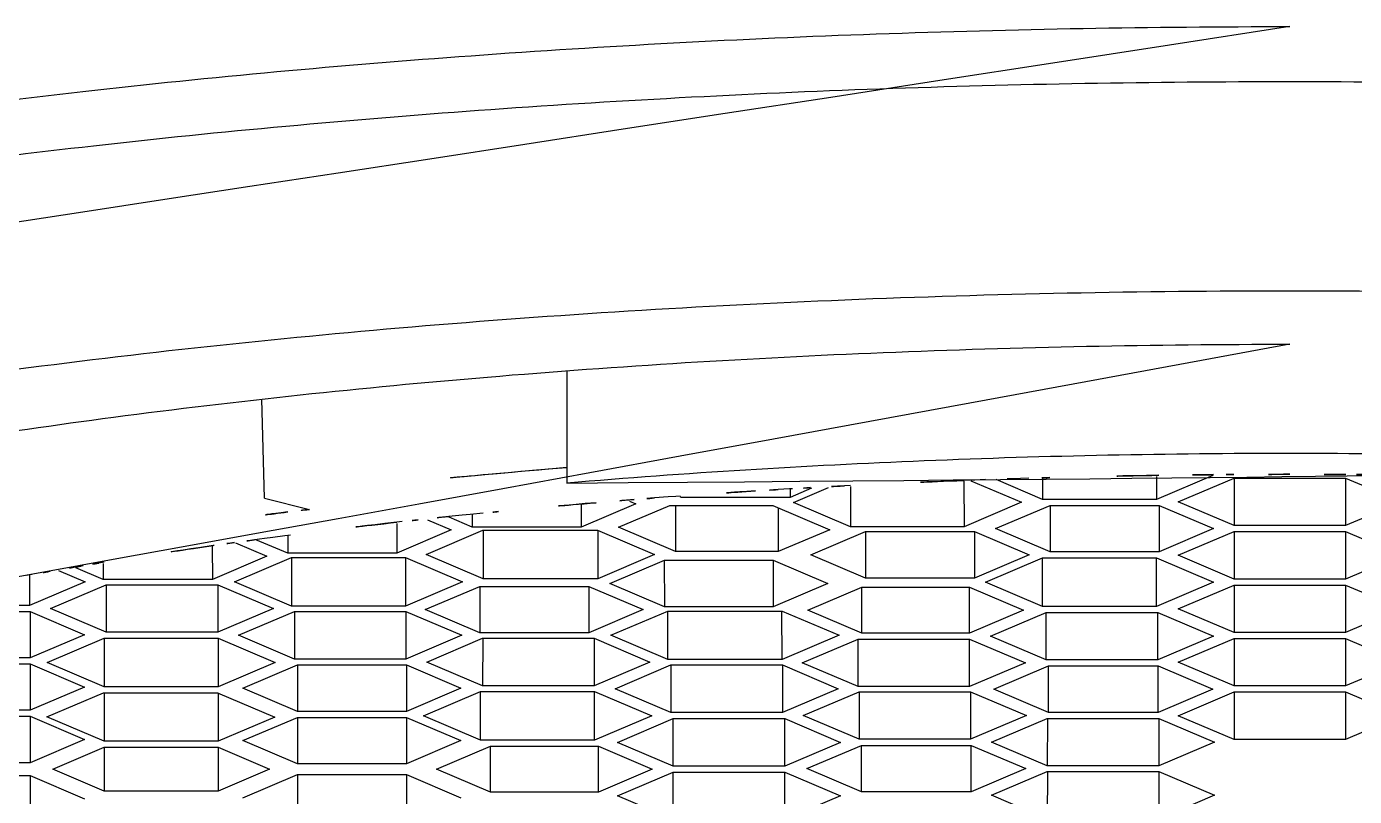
# Model space of a CAD drawing. Extents: x 16296660632 to 16296672714, y -37409619871 to -37409617455.
# Drawn here: x 16296672246.51 to 16296672252.01, y -37409617793.43 to -37409617790.24 of the extents above; entities that cross this region are included whole.
import ezdxf

# ---------------------------------------------------------------- set-up
doc = ezdxf.new("R2010")
doc.units = 0
doc.header["$LTSCALE"] = 10
doc.header["$MEASUREMENT"] = 0
doc.layers.get('0').update_dxf_attribs({"linetype": 'CONTINUOUS'})
doc.layers.add('02___PRT_ALL_AXES', color=7, linetype='CONTINUOUS')

msp = doc.modelspace()

# ---------------------------------------------------------------- linework, layer by layer
at = {"color": 7, "linetype": 'Continuous'}
for p, q in [((16296672248.750641, -37409617791.665916), (16296672248.750641, -37409617792.128777)), ((16296672247.49782, -37409617792.19136), (16296672247.48712, -37409617791.781059)), ((16296672250.39481, -37409617792.120651), (16296672250.394899, -37409617792.309303)), ((16296672250.423491, -37409617792.119308), (16296672250.632351, -37409617792.208214)), ((16296672250.72028, -37409617792.196487), (16296672250.527479, -37409617792.114418)), ((16296672250.72023, -37409617792.108253), (16296672250.72028, -37409617792.196487)), ((16296672251.192471, -37409617792.100929), (16296672251.19252, -37409617792.196487)), ((16296672251.425489, -37409617792.097313), (16296672251.19252, -37409617792.196487)), ((16296672251.282351, -37409617792.206299), (16296672251.51329, -37409617792.107986)), ((16296672251.51329, -37409617792.107986), (16296672251.97517, -37409617792.107986)), ((16296672251.51329, -37409617792.107986), (16296672251.51329, -37409617792.304611)), ((16296672251.97517, -37409617792.107986), (16296672251.97517, -37409617792.304611)), ((16296672251.97517, -37409617792.107986), (16296672252.20611, -37409617792.206299)), ((16296672249.675091, -37409617792.154472), (16296672249.6751, -37409617792.187683)), ((16296672249.76277, -37409617792.150352), (16296672249.6751, -37409617792.187683)), ((16296672249.689199, -37409617792.208778), (16296672249.834351, -37409617792.146988)), ((16296672249.92524, -37409617792.142723), (16296672249.92532, -37409617792.309303)), ((16296672247.49782, -37409617792.19136), (16296672247.68446, -37409617792.237343)), ((16296672248.809959, -37409617792.218941), (16296672248.810011, -37409617792.310417)), ((16296672249.03577, -37409617792.214317), (16296672248.810011, -37409617792.310417)), ((16296672248.96394, -37409617792.311691), (16296672249.176821, -37409617792.221069)), ((16296672249.009171, -37409617792.203003), (16296672249.03577, -37409617792.214317)), ((16296672249.176821, -37409617792.221069), (16296672249.6026, -37409617792.221069)), ((16296672249.199961, -37409617792.221046), (16296672249.20005, -37409617792.412209)), ((16296672249.223579, -37409617792.187683), (16296672249.219959, -37409617792.186127)), ((16296672249.6751, -37409617792.187683), (16296672249.223579, -37409617792.187683)), ((16296672249.6026, -37409617792.221069), (16296672249.83872, -37409617792.321579)), ((16296672249.62574, -37409617792.230919), (16296672249.62583, -37409617792.412209)), ((16296672249.92532, -37409617792.309303), (16296672249.689199, -37409617792.208778)), ((16296672250.632351, -37409617792.208214), (16296672250.394899, -37409617792.309303)), ((16296672250.525591, -37409617792.317169), (16296672250.75135, -37409617792.221069)), ((16296672251.19252, -37409617792.196487), (16296672250.72028, -37409617792.196487)), ((16296672250.751261, -37409617792.221069), (16296672250.75135, -37409617792.413277)), ((16296672250.75135, -37409617792.221069), (16296672251.202881, -37409617792.221069)), ((16296672251.20278, -37409617792.221069), (16296672251.202869, -37409617792.413277)), ((16296672251.202881, -37409617792.221069), (16296672251.428631, -37409617792.317169)), ((16296672251.51329, -37409617792.304611), (16296672251.282351, -37409617792.206299)), ((16296672252.20611, -37409617792.206299), (16296672251.97517, -37409617792.304611)), ((16296672248.172779, -37409617792.280533), (16296672248.271879, -37409617792.322723)), ((16296672248.35849, -37409617792.310417), (16296672248.263531, -37409617792.269997)), ((16296672248.358459, -37409617792.259003), (16296672248.35849, -37409617792.310417)), ((16296672248.046061, -37409617792.295212), (16296672248.04612, -37409617792.418823)), ((16296672248.271879, -37409617792.322723), (16296672248.04612, -37409617792.418823)), ((16296672248.16765, -37409617792.423927), (16296672248.402439, -37409617792.323982)), ((16296672248.810011, -37409617792.310417), (16296672248.35849, -37409617792.310417)), ((16296672248.402439, -37409617792.323982), (16296672248.877331, -37409617792.323982)), ((16296672248.403669, -37409617792.323982), (16296672248.40377, -37409617792.524437)), ((16296672248.877331, -37409617792.323982), (16296672249.113449, -37409617792.424492)), ((16296672248.878559, -37409617792.323982), (16296672248.87866, -37409617792.524437)), ((16296672249.20005, -37409617792.412209), (16296672248.96394, -37409617792.311691)), ((16296672249.83872, -37409617792.321579), (16296672249.62583, -37409617792.412209)), ((16296672249.761141, -37409617792.425568), (16296672249.98661, -37409617792.329582)), ((16296672250.394899, -37409617792.309303), (16296672249.92532, -37409617792.309303)), ((16296672249.98661, -37409617792.329582), (16296672250.4387, -37409617792.329582)), ((16296672249.986799, -37409617792.329582), (16296672249.9869, -37409617792.521667)), ((16296672250.4387, -37409617792.329582), (16296672250.664459, -37409617792.42569)), ((16296672250.43889, -37409617792.329582), (16296672250.43899, -37409617792.521667)), ((16296672250.75135, -37409617792.413277), (16296672250.525591, -37409617792.317169)), ((16296672251.428631, -37409617792.317169), (16296672251.202869, -37409617792.413277)), ((16296672251.282351, -37409617792.42749), (16296672251.51329, -37409617792.329193)), ((16296672251.97517, -37409617792.304611), (16296672251.51329, -37409617792.304611)), ((16296672251.51329, -37409617792.329193), (16296672251.97517, -37409617792.329193)), ((16296672251.51329, -37409617792.329193), (16296672251.51329, -37409617792.525803)), ((16296672251.97517, -37409617792.329193), (16296672251.97517, -37409617792.525803)), ((16296672251.97517, -37409617792.329193), (16296672252.20611, -37409617792.42749)), ((16296672247.282169, -37409617792.3908), (16296672247.28224, -37409617792.527206)), ((16296672247.37809, -37409617792.375809), (16296672247.507999, -37409617792.431107)), ((16296672247.594601, -37409617792.418823), (16296672247.46299, -37409617792.362793)), ((16296672247.594561, -37409617792.347542), (16296672247.594601, -37409617792.418823)), ((16296672247.507999, -37409617792.431107), (16296672247.28224, -37409617792.527206)), ((16296672247.37402, -37409617792.5373), (16296672247.61014, -37409617792.436783)), ((16296672248.04612, -37409617792.418823), (16296672247.594601, -37409617792.418823)), ((16296672247.610029, -37409617792.436783), (16296672247.61014, -37409617792.63781)), ((16296672247.61014, -37409617792.436783), (16296672248.082371, -37409617792.436783)), ((16296672248.08227, -37409617792.436783), (16296672248.082371, -37409617792.63781)), ((16296672248.082371, -37409617792.436783), (16296672248.318489, -37409617792.5373)), ((16296672248.40377, -37409617792.524437), (16296672248.16765, -37409617792.423927)), ((16296672249.113449, -37409617792.424492), (16296672248.87866, -37409617792.524437)), ((16296672248.928249, -37409617792.543907), (16296672249.154301, -37409617792.447693)), ((16296672249.153919, -37409617792.447693), (16296672249.154011, -37409617792.640007)), ((16296672249.154301, -37409617792.447693), (16296672249.605249, -37409617792.447693)), ((16296672249.62583, -37409617792.412209), (16296672249.20005, -37409617792.412209)), ((16296672249.60487, -37409617792.447693), (16296672249.604971, -37409617792.640007)), ((16296672249.605249, -37409617792.447693), (16296672249.831011, -37409617792.543793)), ((16296672249.9869, -37409617792.521667), (16296672249.761141, -37409617792.425568)), ((16296672250.664459, -37409617792.42569), (16296672250.43899, -37409617792.521667)), ((16296672250.484159, -37409617792.538368), (16296672250.72028, -37409617792.437851)), ((16296672250.72028, -37409617792.638893), (16296672250.720181, -37409617792.437851)), ((16296672250.72028, -37409617792.437851), (16296672251.19252, -37409617792.437851)), ((16296672251.202869, -37409617792.413277), (16296672250.75135, -37409617792.413277)), ((16296672251.19252, -37409617792.638893), (16296672251.192419, -37409617792.437851)), ((16296672251.19252, -37409617792.437851), (16296672251.428631, -37409617792.538368)), ((16296672251.51329, -37409617792.525803), (16296672251.282351, -37409617792.42749)), ((16296672252.20611, -37409617792.42749), (16296672251.97517, -37409617792.525803)), ((16296672246.525311, -37409617792.509109), (16296672246.525249, -37409617792.635536)), ((16296672246.645849, -37409617792.490257), (16296672246.756189, -37409617792.537231)), ((16296672246.830709, -37409617792.527206), (16296672246.717581, -37409617792.479057)), ((16296672246.830681, -37409617792.461372), (16296672246.830709, -37409617792.527206)), ((16296672246.756189, -37409617792.537231), (16296672246.525249, -37409617792.635536)), ((16296672246.611851, -37409617792.647827), (16296672246.842791, -37409617792.549522)), ((16296672247.28224, -37409617792.527206), (16296672246.830709, -37409617792.527206)), ((16296672246.842791, -37409617792.549522), (16296672247.30467, -37409617792.549522)), ((16296672246.84289, -37409617792.549522), (16296672246.842791, -37409617792.74614)), ((16296672247.30477, -37409617792.549522), (16296672247.30467, -37409617792.74614)), ((16296672247.30467, -37409617792.549522), (16296672247.53561, -37409617792.647827)), ((16296672247.61014, -37409617792.63781), (16296672247.37402, -37409617792.5373)), ((16296672248.318489, -37409617792.5373), (16296672248.082371, -37409617792.63781)), ((16296672248.163799, -37409617792.652313), (16296672248.389561, -37409617792.556198)), ((16296672248.38946, -37409617792.556198), (16296672248.389561, -37409617792.748413)), ((16296672248.389561, -37409617792.556198), (16296672248.84108, -37409617792.556198)), ((16296672248.87866, -37409617792.524437), (16296672248.40377, -37409617792.524437)), ((16296672248.84099, -37409617792.556198), (16296672248.84108, -37409617792.748413)), ((16296672248.84108, -37409617792.556198), (16296672249.066839, -37409617792.652313)), ((16296672249.154011, -37409617792.640007), (16296672248.928249, -37409617792.543907)), ((16296672249.831011, -37409617792.543793), (16296672249.604971, -37409617792.640007)), ((16296672249.74839, -37409617792.654449), (16296672249.97164, -37409617792.55941)), ((16296672249.97164, -37409617792.749481), (16296672249.97154, -37409617792.55941)), ((16296672249.97164, -37409617792.55941), (16296672250.418131, -37409617792.55941)), ((16296672250.43899, -37409617792.521667), (16296672249.9869, -37409617792.521667)), ((16296672250.418131, -37409617792.749481), (16296672250.41803, -37409617792.55941)), ((16296672250.418131, -37409617792.55941), (16296672250.641371, -37409617792.654449)), ((16296672250.72028, -37409617792.638893), (16296672250.484159, -37409617792.538368)), ((16296672251.428631, -37409617792.538368), (16296672251.19252, -37409617792.638893)), ((16296672251.282351, -37409617792.648689), (16296672251.51329, -37409617792.550377)), ((16296672251.97517, -37409617792.525803), (16296672251.51329, -37409617792.525803)), ((16296672251.51329, -37409617792.550377), (16296672251.97517, -37409617792.550377)), ((16296672251.51329, -37409617792.550377), (16296672251.51329, -37409617792.747002)), ((16296672251.97517, -37409617792.550377), (16296672251.97517, -37409617792.747002)), ((16296672251.97517, -37409617792.550377), (16296672252.20611, -37409617792.648689)), ((16296672246.525249, -37409617792.635536), (16296672246.06337, -37409617792.635536)), ((16296672246.07567, -37409617792.659843), (16296672246.527189, -37409617792.659843)), ((16296672246.527189, -37409617792.659843), (16296672246.527189, -37409617792.852051)), ((16296672246.527189, -37409617792.659843), (16296672246.75296, -37409617792.755951)), ((16296672246.842791, -37409617792.74614), (16296672246.611851, -37409617792.647827)), ((16296672247.53561, -37409617792.647827), (16296672247.30467, -37409617792.74614)), ((16296672247.39127, -37409617792.75843), (16296672247.62221, -37409617792.660118)), ((16296672248.082371, -37409617792.63781), (16296672247.61014, -37409617792.63781)), ((16296672247.62221, -37409617792.660118), (16296672248.084089, -37409617792.660118)), ((16296672247.622311, -37409617792.660118), (16296672247.62221, -37409617792.856743)), ((16296672248.08419, -37409617792.660118), (16296672248.084089, -37409617792.856743)), ((16296672248.084089, -37409617792.660118), (16296672248.315029, -37409617792.75843)), ((16296672248.389561, -37409617792.748413), (16296672248.163799, -37409617792.652313)), ((16296672249.066839, -37409617792.652313), (16296672248.84108, -37409617792.748413)), ((16296672248.932859, -37409617792.758492), (16296672249.16898, -37409617792.657982)), ((16296672249.604971, -37409617792.640007), (16296672249.154011, -37409617792.640007)), ((16296672249.16898, -37409617792.859009), (16296672249.16888, -37409617792.657982)), ((16296672249.16898, -37409617792.657982), (16296672249.64122, -37409617792.657982)), ((16296672249.64122, -37409617792.859009), (16296672249.641121, -37409617792.657982)), ((16296672249.64122, -37409617792.657982), (16296672249.87734, -37409617792.758492)), ((16296672249.97164, -37409617792.749481), (16296672249.74839, -37409617792.654449)), ((16296672250.641371, -37409617792.654449), (16296672250.418131, -37409617792.749481)), ((16296672250.50473, -37409617792.761757), (16296672250.73567, -37409617792.66346)), ((16296672251.19252, -37409617792.638893), (16296672250.72028, -37409617792.638893)), ((16296672250.73567, -37409617792.860077), (16296672250.735571, -37409617792.66346)), ((16296672250.73567, -37409617792.66346), (16296672251.19755, -37409617792.66346)), ((16296672251.19755, -37409617792.860077), (16296672251.197451, -37409617792.66346)), ((16296672251.19755, -37409617792.66346), (16296672251.42849, -37409617792.761757)), ((16296672251.51329, -37409617792.747002), (16296672251.282351, -37409617792.648689)), ((16296672252.20611, -37409617792.648689), (16296672251.97517, -37409617792.747002)), ((16296672246.75296, -37409617792.755951), (16296672246.527189, -37409617792.852051)), ((16296672246.598261, -37409617792.870956), (16296672246.834379, -37409617792.770439)), ((16296672246.834379, -37409617792.770439), (16296672247.30662, -37409617792.770439)), ((16296672246.834379, -37409617792.770439), (16296672246.834379, -37409617792.971474)), ((16296672247.30467, -37409617792.74614), (16296672246.842791, -37409617792.74614)), ((16296672247.30662, -37409617792.770439), (16296672247.30662, -37409617792.971474)), ((16296672247.30662, -37409617792.770439), (16296672247.54274, -37409617792.870956)), ((16296672247.62221, -37409617792.856743), (16296672247.39127, -37409617792.75843)), ((16296672248.315029, -37409617792.75843), (16296672248.084089, -37409617792.856743)), ((16296672248.170691, -37409617792.869034), (16296672248.40163, -37409617792.770721)), ((16296672248.84108, -37409617792.748413), (16296672248.389561, -37409617792.748413)), ((16296672248.40163, -37409617792.770721), (16296672248.86351, -37409617792.770721)), ((16296672248.40173, -37409617792.770721), (16296672248.40163, -37409617792.967339)), ((16296672248.863609, -37409617792.770721), (16296672248.86351, -37409617792.967339)), ((16296672248.86351, -37409617792.770721), (16296672249.09445, -37409617792.869034)), ((16296672249.16898, -37409617792.859009), (16296672248.932859, -37409617792.758492)), ((16296672249.87734, -37409617792.758492), (16296672249.64122, -37409617792.859009)), ((16296672249.725309, -37409617792.872368), (16296672249.956249, -37409617792.774063)), ((16296672249.956249, -37409617792.970673), (16296672249.95615, -37409617792.774063)), ((16296672249.956249, -37409617792.774063), (16296672250.418131, -37409617792.774063)), ((16296672250.418131, -37409617792.749481), (16296672249.97164, -37409617792.749481)), ((16296672250.418131, -37409617792.970673), (16296672250.41803, -37409617792.774063)), ((16296672250.418131, -37409617792.774063), (16296672250.649071, -37409617792.872368)), ((16296672250.73567, -37409617792.860077), (16296672250.50473, -37409617792.761757)), ((16296672251.42849, -37409617792.761757), (16296672251.19755, -37409617792.860077)), ((16296672251.282351, -37409617792.869888), (16296672251.51329, -37409617792.771584)), ((16296672251.97517, -37409617792.747002), (16296672251.51329, -37409617792.747002)), ((16296672251.51329, -37409617792.771584), (16296672251.97517, -37409617792.771584)), ((16296672251.51329, -37409617792.771584), (16296672251.51329, -37409617792.968193)), ((16296672251.97517, -37409617792.771584), (16296672251.97517, -37409617792.968193)), ((16296672251.97517, -37409617792.771584), (16296672252.20611, -37409617792.869888)), ((16296672246.527189, -37409617792.852051), (16296672246.07567, -37409617792.852051)), ((16296672246.07567, -37409617792.876633), (16296672246.527189, -37409617792.876633)), ((16296672246.527189, -37409617792.876633), (16296672246.527189, -37409617793.06884)), ((16296672246.527189, -37409617792.876633), (16296672246.75296, -37409617792.972733)), ((16296672246.834379, -37409617792.971474), (16296672246.598261, -37409617792.870956)), ((16296672247.54274, -37409617792.870956), (16296672247.30662, -37409617792.971474)), ((16296672247.40876, -37409617792.977142), (16296672247.63452, -37409617792.881042)), ((16296672248.084089, -37409617792.856743), (16296672247.62221, -37409617792.856743)), ((16296672247.63452, -37409617792.881042), (16296672248.08604, -37409617792.881042)), ((16296672247.63452, -37409617792.881042), (16296672247.63452, -37409617793.07325)), ((16296672248.08604, -37409617792.881042), (16296672248.08604, -37409617793.07325)), ((16296672248.08604, -37409617792.881042), (16296672248.3118, -37409617792.977142)), ((16296672248.40163, -37409617792.967339), (16296672248.170691, -37409617792.869034)), ((16296672249.09445, -37409617792.869034), (16296672248.86351, -37409617792.967339)), ((16296672248.950121, -37409617792.979622), (16296672249.181061, -37409617792.881317)), ((16296672249.64122, -37409617792.859009), (16296672249.16898, -37409617792.859009)), ((16296672249.181061, -37409617792.881317), (16296672249.642941, -37409617792.881317)), ((16296672249.18115, -37409617792.881317), (16296672249.181061, -37409617793.077927)), ((16296672249.64304, -37409617792.881317), (16296672249.642941, -37409617793.077927)), ((16296672249.642941, -37409617792.881317), (16296672249.87388, -37409617792.979622)), ((16296672249.956249, -37409617792.970673), (16296672249.725309, -37409617792.872368)), ((16296672250.649071, -37409617792.872368), (16296672250.418131, -37409617792.970673)), ((16296672250.51832, -37409617792.981163), (16296672250.74502, -37409617792.884651)), ((16296672251.19755, -37409617792.860077), (16296672250.73567, -37409617792.860077)), ((16296672250.74502, -37409617792.884651), (16296672251.19841, -37409617792.884651)), ((16296672250.74502, -37409617793.07766), (16296672250.74502, -37409617792.884651)), ((16296672251.19841, -37409617793.07766), (16296672251.19841, -37409617792.884651)), ((16296672251.19841, -37409617792.884651), (16296672251.4251, -37409617792.981163)), ((16296672251.51329, -37409617792.968193), (16296672251.282351, -37409617792.869888)), ((16296672252.20611, -37409617792.869888), (16296672251.97517, -37409617792.968193)), ((16296672246.75296, -37409617792.972733), (16296672246.527189, -37409617793.06884)), ((16296672246.59693, -37409617793.095993), (16296672246.83173, -37409617792.996048)), ((16296672246.83173, -37409617792.996048), (16296672247.303961, -37409617792.996048)), ((16296672247.30662, -37409617792.971474), (16296672246.834379, -37409617792.971474)), ((16296672246.834379, -37409617792.996048), (16296672246.834379, -37409617793.197067)), ((16296672247.303961, -37409617792.996048), (16296672247.54141, -37409617793.097122)), ((16296672247.30662, -37409617792.996048), (16296672247.30662, -37409617793.197067)), ((16296672247.63452, -37409617793.07325), (16296672247.40876, -37409617792.977142)), ((16296672248.3118, -37409617792.977142), (16296672248.08604, -37409617793.07325)), ((16296672248.15711, -37409617793.092148), (16296672248.39323, -37409617792.991638)), ((16296672248.39323, -37409617792.991638), (16296672248.865471, -37409617792.991638)), ((16296672248.39323, -37409617793.192673), (16296672248.39323, -37409617792.991638)), ((16296672248.86351, -37409617792.967339), (16296672248.40163, -37409617792.967339)), ((16296672248.865471, -37409617793.192673), (16296672248.865471, -37409617792.991638)), ((16296672248.865471, -37409617792.991638), (16296672249.10158, -37409617793.092148)), ((16296672249.181061, -37409617793.077927), (16296672248.950121, -37409617792.979622)), ((16296672249.87388, -37409617792.979622), (16296672249.642941, -37409617793.077927)), ((16296672249.72954, -37409617793.090233), (16296672249.96048, -37409617792.991913)), ((16296672250.418131, -37409617792.970673), (16296672249.956249, -37409617792.970673)), ((16296672249.96048, -37409617792.991913), (16296672250.422359, -37409617792.991913)), ((16296672249.960581, -37409617792.991913), (16296672249.96048, -37409617793.18853)), ((16296672250.422461, -37409617792.991913), (16296672250.422359, -37409617793.18853)), ((16296672250.422359, -37409617792.991913), (16296672250.653299, -37409617793.090233)), ((16296672250.74502, -37409617793.07766), (16296672250.51832, -37409617792.981163)), ((16296672251.4251, -37409617792.981163), (16296672251.19841, -37409617793.07766)), ((16296672251.282351, -37409617793.09108), (16296672251.51329, -37409617792.992767)), ((16296672251.97517, -37409617792.968193), (16296672251.51329, -37409617792.968193)), ((16296672251.51329, -37409617792.992767), (16296672251.97517, -37409617792.992767)), ((16296672251.51329, -37409617792.992767), (16296672251.51329, -37409617793.189392)), ((16296672251.97517, -37409617792.992767), (16296672251.97517, -37409617793.189392)), ((16296672251.97517, -37409617792.992767), (16296672252.20611, -37409617793.09108)), ((16296672246.527189, -37409617793.06884), (16296672246.07567, -37409617793.06884)), ((16296672246.07567, -37409617793.093407), (16296672246.527189, -37409617793.093407)), ((16296672246.527189, -37409617793.093407), (16296672246.527189, -37409617793.285629)), ((16296672246.527189, -37409617793.093407), (16296672246.75296, -37409617793.189522)), ((16296672246.834379, -37409617793.197067), (16296672246.59693, -37409617793.095993)), ((16296672247.54141, -37409617793.097122), (16296672247.30662, -37409617793.197067)), ((16296672247.40876, -37409617793.194183), (16296672247.6348, -37409617793.097954)), ((16296672247.634239, -37409617793.097954), (16296672247.634239, -37409617793.290154)), ((16296672248.08604, -37409617793.07325), (16296672247.63452, -37409617793.07325)), ((16296672247.6348, -37409617793.097954), (16296672248.086321, -37409617793.097954)), ((16296672248.08576, -37409617793.097954), (16296672248.08576, -37409617793.290154)), ((16296672248.086321, -37409617793.097954), (16296672248.3118, -37409617793.193932)), ((16296672248.39323, -37409617793.192673), (16296672248.15711, -37409617793.092148)), ((16296672249.10158, -37409617793.092148), (16296672248.865471, -37409617793.192673)), ((16296672248.959761, -37409617793.201683), (16296672249.190701, -37409617793.103371)), ((16296672249.642941, -37409617793.077927), (16296672249.181061, -37409617793.077927)), ((16296672249.190701, -37409617793.103371), (16296672249.65258, -37409617793.103371)), ((16296672249.190701, -37409617793.299988), (16296672249.190701, -37409617793.103371)), ((16296672249.65258, -37409617793.299988), (16296672249.65258, -37409617793.103371)), ((16296672249.65258, -37409617793.103371), (16296672249.88352, -37409617793.201683)), ((16296672249.96048, -37409617793.18853), (16296672249.72954, -37409617793.090233)), ((16296672250.653299, -37409617793.090233), (16296672250.422359, -37409617793.18853)), ((16296672250.508961, -37409617793.200821), (16296672250.739901, -37409617793.102509)), ((16296672250.739901, -37409617793.102509), (16296672251.20178, -37409617793.102509)), ((16296672250.74, -37409617793.102509), (16296672250.739901, -37409617793.299133)), ((16296672251.19841, -37409617793.07766), (16296672250.74502, -37409617793.07766)), ((16296672251.20188, -37409617793.102509), (16296672251.20178, -37409617793.299133)), ((16296672251.20178, -37409617793.102509), (16296672251.43272, -37409617793.200821)), ((16296672251.51329, -37409617793.189392), (16296672251.282351, -37409617793.09108)), ((16296672252.20611, -37409617793.09108), (16296672251.97517, -37409617793.189392)), ((16296672246.75296, -37409617793.189522), (16296672246.527189, -37409617793.285629)), ((16296672246.62149, -37409617793.312279), (16296672246.834379, -37409617793.221649)), ((16296672247.30662, -37409617793.197067), (16296672246.834379, -37409617793.197067)), ((16296672246.834379, -37409617793.221649), (16296672247.30662, -37409617793.221649)), ((16296672246.834379, -37409617793.221649), (16296672246.834379, -37409617793.402901)), ((16296672247.30662, -37409617793.221649), (16296672247.30662, -37409617793.402901)), ((16296672247.30662, -37409617793.221649), (16296672247.519501, -37409617793.312279)), ((16296672247.634239, -37409617793.290154), (16296672247.40876, -37409617793.194183)), ((16296672248.3118, -37409617793.193932), (16296672248.08576, -37409617793.290154)), ((16296672248.211121, -37409617793.312279), (16296672248.434361, -37409617793.217239)), ((16296672248.865471, -37409617793.192673), (16296672248.39323, -37409617793.192673)), ((16296672248.434361, -37409617793.217239), (16296672248.880859, -37409617793.217239)), ((16296672248.434361, -37409617793.40731), (16296672248.434361, -37409617793.217239)), ((16296672248.880859, -37409617793.40731), (16296672248.880859, -37409617793.217239)), ((16296672248.880859, -37409617793.217239), (16296672249.104099, -37409617793.312279)), ((16296672249.190701, -37409617793.299988), (16296672248.959761, -37409617793.201683)), ((16296672249.88352, -37409617793.201683), (16296672249.65258, -37409617793.299988)), ((16296672249.74386, -37409617793.310287), (16296672249.970551, -37409617793.213783)), ((16296672250.422359, -37409617793.18853), (16296672249.96048, -37409617793.18853)), ((16296672249.970551, -37409617793.213783), (16296672250.423941, -37409617793.213783)), ((16296672249.970551, -37409617793.406776), (16296672249.97065, -37409617793.213783)), ((16296672250.423941, -37409617793.406776), (16296672250.42404, -37409617793.213783)), ((16296672250.423941, -37409617793.213783), (16296672250.65064, -37409617793.310287)), ((16296672250.739901, -37409617793.299133), (16296672250.508961, -37409617793.200821)), ((16296672251.43272, -37409617793.200821), (16296672251.20178, -37409617793.299133)), ((16296672251.97517, -37409617793.189392), (16296672251.51329, -37409617793.189392)), ((16296672246.527189, -37409617793.285629), (16296672246.07567, -37409617793.285629)), ((16296672246.834379, -37409617793.402901), (16296672246.62149, -37409617793.312279)), ((16296672247.519501, -37409617793.312279), (16296672247.30662, -37409617793.402901)), ((16296672247.40876, -37409617793.430382), (16296672247.634239, -37409617793.334396)), ((16296672248.08576, -37409617793.290154), (16296672247.634239, -37409617793.290154)), ((16296672247.634239, -37409617793.334396), (16296672248.08576, -37409617793.334396)), ((16296672247.6348, -37409617793.334396), (16296672247.6348, -37409617793.526604)), ((16296672248.08576, -37409617793.334396), (16296672248.3118, -37409617793.430618)), ((16296672248.086321, -37409617793.334396), (16296672248.086321, -37409617793.526604)), ((16296672248.434361, -37409617793.40731), (16296672248.211121, -37409617793.312279)), ((16296672249.104099, -37409617793.312279), (16296672248.880859, -37409617793.40731)), ((16296672248.959761, -37409617793.422867), (16296672249.190701, -37409617793.324562)), ((16296672249.65258, -37409617793.299988), (16296672249.190701, -37409617793.299988)), ((16296672249.190701, -37409617793.324562), (16296672249.65258, -37409617793.324562)), ((16296672249.190701, -37409617793.521179), (16296672249.190701, -37409617793.324562)), ((16296672249.65258, -37409617793.521179), (16296672249.65258, -37409617793.324562)), ((16296672249.65258, -37409617793.324562), (16296672249.88352, -37409617793.422867)), ((16296672249.970551, -37409617793.406776), (16296672249.74386, -37409617793.310287)), ((16296672250.65064, -37409617793.310287), (16296672250.423941, -37409617793.406776)), ((16296672250.508961, -37409617793.420303), (16296672250.739901, -37409617793.321991)), ((16296672251.20178, -37409617793.299133), (16296672250.739901, -37409617793.299133)), ((16296672250.739901, -37409617793.321991), (16296672251.20178, -37409617793.321991)), ((16296672250.74, -37409617793.321991), (16296672250.739901, -37409617793.518608)), ((16296672251.20188, -37409617793.321991), (16296672251.20178, -37409617793.518608)), ((16296672251.20178, -37409617793.321991), (16296672251.43272, -37409617793.420303)), ((16296672246.07567, -37409617793.338928), (16296672246.527189, -37409617793.338928)), ((16296672246.527189, -37409617793.338928), (16296672246.527189, -37409617793.531143)), ((16296672246.527189, -37409617793.338928), (16296672246.75296, -37409617793.435028)), ((16296672247.30662, -37409617793.402901), (16296672246.834379, -37409617793.402901)), ((16296672248.880859, -37409617793.40731), (16296672248.434361, -37409617793.40731)), ((16296672249.190701, -37409617793.521179), (16296672248.959761, -37409617793.422867)), ((16296672249.88352, -37409617793.422867), (16296672249.65258, -37409617793.521179)), ((16296672250.423941, -37409617793.406776), (16296672249.970551, -37409617793.406776)), ((16296672250.739901, -37409617793.518608), (16296672250.508961, -37409617793.420303)), ((16296672251.43272, -37409617793.420303), (16296672251.20178, -37409617793.518608))]:
    msp.add_line(p, q, dxfattribs=at)
for centre, radius, start, end in [((16296672251.29328, -37409617823.251671), 31.291344, 94.6607988, 96.9668032), ((16296672250.877411, -37409617818.808487), 26.762307, 97.0448795, 97.5628971), ((16296672250.97743, -37409617819.60862), 27.568656, 96.8600994, 97.0471571)]:
    msp.add_arc(centre, radius, start, end, dxfattribs=at)
for points, knots in [([(16296672251.74423, -37409617790.2397), (16296672251.17322, -37409617790.2397), (16296672250.042101, -37409617790.259491), (16296672248.37475, -37409617790.348213), (16296672246.776119, -37409617790.493973), (16296672245.278681, -37409617790.693604), (16296672243.91287, -37409617790.942871), (16296672242.87351, -37409617791.195328), (16296672242.13114, -37409617791.422096), (16296672241.643089, -37409617791.595139), (16296672241.20653, -37409617791.776176), (16296672240.93726, -37409617791.908447), (16296672240.812401, -37409617791.976372)], [0, 0, 0, 0, 0.15362529, 0.30428754, 0.44912371, 0.5853934, 0.71058684, 0.8225006, 0.87290941, 0.9193703, 0.96175968, 1, 1, 1, 1]), ([(16296672240.9013, -37409617792.186089), (16296672241.025511, -37409617792.118828), (16296672241.29331, -37409617791.987869), (16296672241.72724, -37409617791.808571), (16296672242.21208, -37409617791.63723), (16296672242.949039, -37409617791.412773), (16296672243.98028, -37409617791.16288), (16296672245.334949, -37409617790.916161), (16296672246.819679, -37409617790.718567), (16296672248.4044, -37409617790.574333), (16296672250.056999, -37409617790.486526), (16296672251.743919, -37409617790.457047), (16296672253.43084, -37409617790.486511), (16296672255.08346, -37409617790.574287), (16296672256.668209, -37409617790.718513), (16296672258.152981, -37409617790.916077), (16296672259.50771, -37409617791.162788), (16296672260.539, -37409617791.412651), (16296672261.275999, -37409617791.637108), (16296672261.76088, -37409617791.808441), (16296672262.194851, -37409617791.987732), (16296672262.462681, -37409617792.118683), (16296672262.586889, -37409617792.185951)], [0, 0, 0, 0, 0.01915891, 0.04039278, 0.06365382, 0.08887869, 0.14485956, 0.20745606, 0.27557055, 0.34795144, 0.42323684, 0.49999254, 0.57674851, 0.65203471, 0.72441692, 0.79253321, 0.85513194, 0.91111542, 0.93634162, 0.95960417, 0.98083985, 1, 1, 1, 1]), ([(16296672240.88862, -37409617793.412376), (16296672240.970671, -37409617793.332764), (16296672241.16382, -37409617793.176964), (16296672241.503401, -37409617792.966568), (16296672241.91181, -37409617792.763733), (16296672242.386459, -37409617792.569771), (16296672242.924459, -37409617792.38588), (16296672243.522301, -37409617792.213379), (16296672244.176001, -37409617792.053436), (16296672245.143419, -37409617791.852859), (16296672246.45879, -37409617791.645111), (16296672248.13892, -37409617791.466316), (16296672249.916809, -37409617791.356972), (16296672251.74423, -37409617791.32016), (16296672253.571659, -37409617791.356972), (16296672255.349541, -37409617791.466316), (16296672257.029671, -37409617791.645111), (16296672258.345039, -37409617791.852859), (16296672259.31246, -37409617792.053436), (16296672259.96616, -37409617792.213379), (16296672260.563999, -37409617792.38588), (16296672261.101999, -37409617792.569771), (16296672261.576651, -37409617792.763741), (16296672261.98505, -37409617792.966583), (16296672262.32464, -37409617793.176971), (16296672262.51778, -37409617793.332771), (16296672262.59984, -37409617793.412376)], [0, 0, 0, 0, 0.01530245, 0.03306711, 0.05338385, 0.0762633, 0.10165059, 0.12944682, 0.15951849, 0.19170477, 0.26166257, 0.33765055, 0.41777421, 0.50000012, 0.58222603, 0.66234967, 0.73833764, 0.80829541, 0.84048167, 0.87055332, 0.89834953, 0.9237368, 0.94661622, 0.96693294, 0.98469757, 1, 1, 1, 1]), ([(16296672251.74423, -37409617791.554207), (16296672251.18281, -37409617791.554207), (16296672250.07403, -37409617791.576424), (16296672248.44857, -37409617791.675743), (16296672246.91132, -37409617791.838203), (16296672245.70676, -37409617792.026993), (16296672244.81975, -37409617792.209251), (16296672244.219431, -37409617792.354698), (16296672243.66959, -37409617792.511627), (16296672243.173849, -37409617792.678947), (16296672242.73542, -37409617792.855553), (16296672242.35696, -37409617793.040268), (16296672242.040819, -37409617793.231949), (16296672241.85993, -37409617793.373802), (16296672241.78253, -37409617793.44635)], [0, 0, 0, 0, 0.16389133, 0.3236412, 0.47525802, 0.61499698, 0.67936492, 0.7395637, 0.7952744, 0.84623192, 0.89223358, 0.9331671, 0.96903111, 1, 1, 1, 1]), ([(16296672248.750641, -37409617792.128777), (16296672249.243059, -37409617792.087303), (16296672250.242729, -37409617792.026047), (16296672251.750959, -37409617791.995972), (16296672253.259001, -37409617792.026588), (16296672254.258421, -37409617792.088203), (16296672254.750641, -37409617792.129868)], [0, 0, 0, 0, 0.24681606, 0.50005726, 0.7532696, 1, 1, 1, 1]), ([(16296672243.438709, -37409617793.281578), (16296672243.55019, -37409617793.225563), (16296672243.790461, -37409617793.116982), (16296672244.1791, -37409617792.969559), (16296672244.613001, -37409617792.829872), (16296672245.271219, -37409617792.648872), (16296672246.18832, -37409617792.451767), (16296672246.951771, -37409617792.33255), (16296672247.355101, -37409617792.278992)], [0, 0, 0, 0, 0.09222822, 0.19471446, 0.30712788, 0.42906421, 0.69922758, 1, 1, 1, 1])]:
    msp.add_open_spline(points, degree=3, knots=knots, dxfattribs=at)
at = {"layer": '02___PRT_ALL_AXES', "color": 7, "linetype": 'Continuous'}
for p, q in [((16296672250.439369, -37409617792.116074), (16296672250.39506, -37409617792.117706)), ((16296672250.48399, -37409617792.114464), (16296672250.439369, -37409617792.116074)), ((16296672250.66366, -37409617792.108597), (16296672250.628759, -37409617792.109657)), ((16296672249.6717, -37409617792.152641), (16296672249.625999, -37409617792.155373)), ((16296672249.684641, -37409617792.151878), (16296672249.6717, -37409617792.152641)), ((16296672249.924971, -37409617792.138657), (16296672249.900049, -37409617792.139954)), ((16296672249.16979, -37409617792.186096), (16296672249.11322, -37409617792.190353)), ((16296672249.20092, -37409617792.183792), (16296672249.16979, -37409617792.186096)), ((16296672249.219339, -37409617792.182442), (16296672249.20092, -37409617792.183792)), ((16296672248.06893, -37409617792.288017), (16296672248.046909, -37409617792.290489)), ((16296672248.316931, -37409617792.261436), (16296672248.261351, -37409617792.267197)), ((16296672248.349899, -37409617792.258072), (16296672248.316931, -37409617792.261436)), ((16296672248.4044, -37409617792.252579), (16296672248.349899, -37409617792.258072)), ((16296672247.582769, -37409617792.346771), (16296672247.533051, -37409617792.353302)), ((16296672247.60564, -37409617792.343803), (16296672247.582769, -37409617792.346771)), ((16296672247.28941, -37409617792.386757), (16296672247.28565, -37409617792.387291)), ((16296672247.49822, -37409617792.357933), (16296672247.456619, -37409617792.363533)), ((16296672247.533051, -37409617792.353302), (16296672247.49822, -37409617792.357933)), ((16296672246.83474, -37409617792.456078), (16296672246.812111, -37409617792.459778)), ((16296672246.518909, -37409617792.509972), (16296672246.512939, -37409617792.51104)), ((16296672246.534981, -37409617792.507111), (16296672246.518909, -37409617792.509972)), ((16296672246.746719, -37409617792.470596), (16296672246.73904, -37409617792.471893))]:
    msp.add_line(p, q, dxfattribs=at)
for centre, radius, start, end in [((16296672251.70088, -37409617826.697937), 34.604878, 92.162563, 92.9416677), ((16296672251.722891, -37409617827.280739), 35.188089, 91.781814, 92.0176683), ((16296672251.72994, -37409617827.50927), 35.416734, 91.585132, 91.7252878), ((16296672251.740339, -37409617827.914436), 35.822041, 90.8621674, 91.5838211), ((16296672251.7439, -37409617828.139076), 36.046702, 90.501834, 90.8624952), ((16296672251.74432, -37409617828.182388), 36.090015, 90.3675222, 90.5019432), ((16296672251.744261, -37409617828.167168), 36.074794, 90, 90.3676315), ((16296672251.7442, -37409617828.167168), 36.074794, 89.6323685, 90), ((16296672251.744129, -37409617828.183067), 36.090699, 89.5172899, 89.6324778), ((16296672251.591311, -37409617824.74501), 32.64884, 93.6182445, 94.1662494), ((16296672251.62207, -37409617825.227112), 33.131928, 93.4539031, 93.6186808), ((16296672251.645639, -37409617825.622414), 33.527929, 93.2255615, 93.3530678), ((16296672251.661039, -37409617825.897118), 33.803065, 92.9861995, 93.2254523), ((16296672251.410971, -37409617822.452827), 30.349545, 94.7997621, 95.5648149), ((16296672251.487539, -37409617823.357193), 31.257136, 94.5106169, 94.8008511), ((16296672251.519751, -37409617823.763237), 31.664465, 94.3586915, 94.5109438), ((16296672251.05241, -37409617819.019882), 26.897834, 96.4155342, 97.3623368), ((16296672251.17244, -37409617820.076477), 27.96123, 96.2371887, 96.3725348), ((16296672251.2157, -37409617820.473618), 28.360707, 95.9793356, 96.2369714), ((16296672251.311489, -37409617821.405663), 29.297665, 95.5697519, 95.6946082), ((16296672250.55579, -37409617815.336113), 23.180636, 98.1098563, 99.2373507), ((16296672250.724171, -37409617816.505051), 24.361647, 97.9030374, 98.105189), ((16296672250.77911, -37409617816.900673), 24.761054, 97.7113013, 97.9031456), ((16296672250.101259, -37409617812.565132), 20.372591, 99.8645852, 100.0817313), ((16296672250.20875, -37409617813.185654), 21.002347, 99.5091416, 99.8633259), ((16296672250.29401, -37409617813.694519), 21.518318, 99.3119468, 99.4885166)]:
    msp.add_arc(centre, radius, start, end, dxfattribs=at)

doc.saveas('drawing.dxf')
